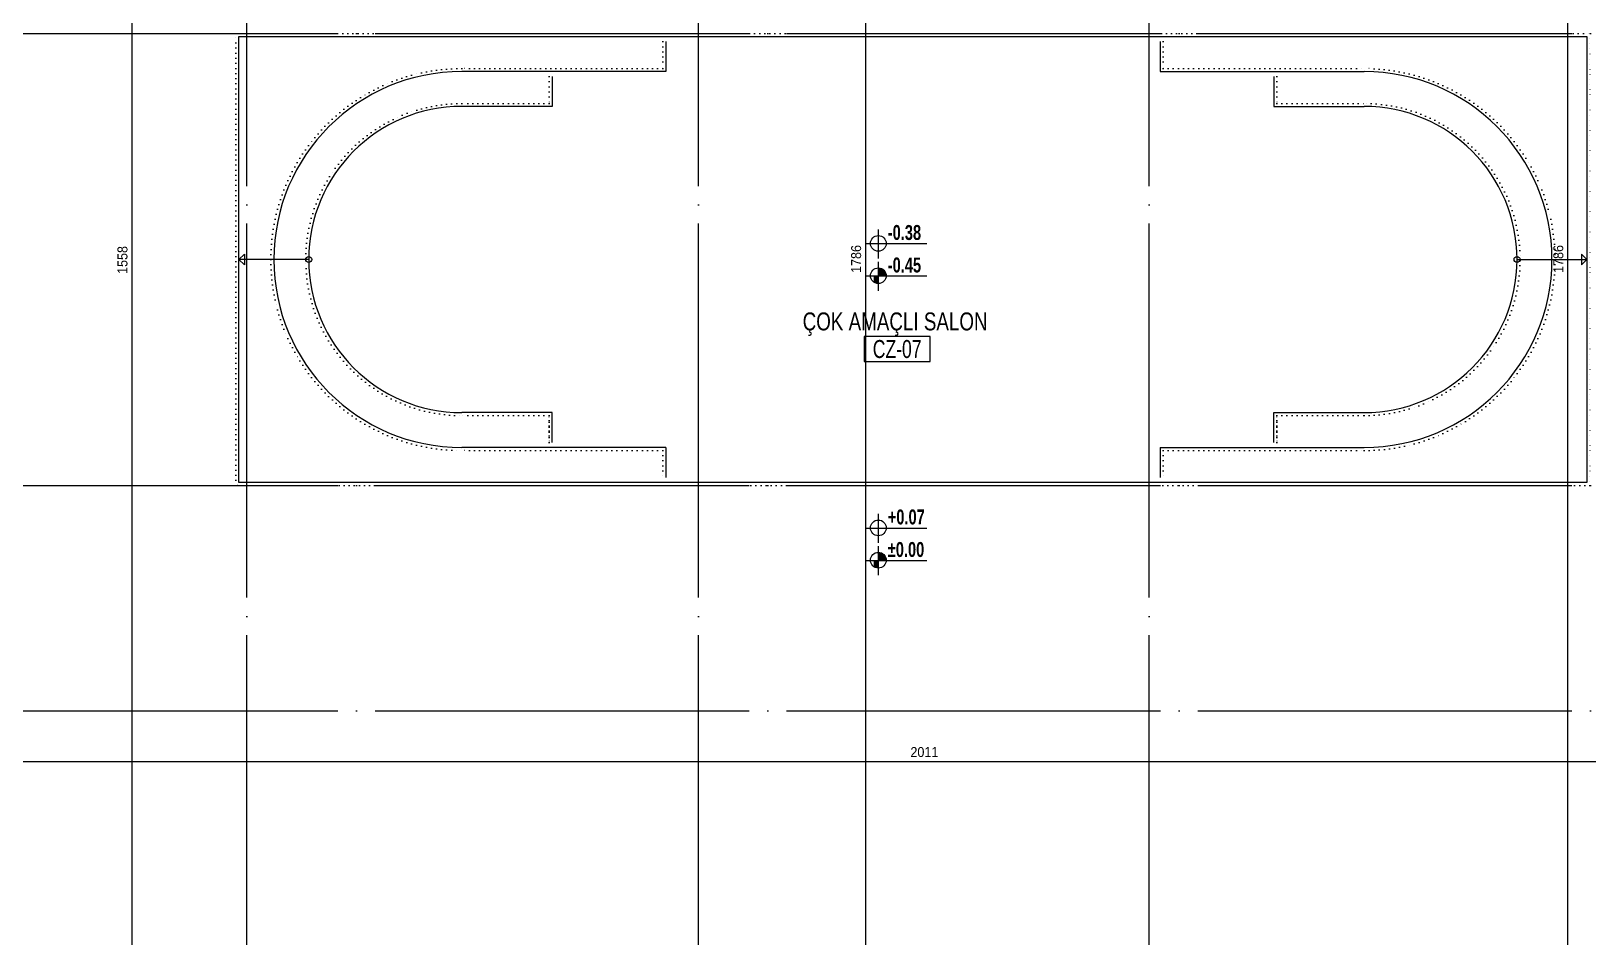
# Model space of a CAD drawing. Extents: x 460786 to 545292, y 30998 to 41694.
# Drawn here: x 491556 to 493117, y 39196 to 40105 of the extents above; entities that cross this region are included whole.
import ezdxf
from ezdxf.enums import TextEntityAlignment as Align

# ---------------------------------------------------------------- set-up
doc = ezdxf.new("R2010")
doc.units = 0
doc.header["$LTSCALE"] = 50
doc.header["$MEASUREMENT"] = 0
doc.header["$PDMODE"] = 35
doc.linetypes.add('DASHDOT', pattern=[5.5, 5, -0.25, 0, -0.25])
doc.linetypes.add('DASHED', pattern=[0.1, 0, -0.1])
doc.layers.get('0').update_dxf_attribs({"linetype": 'CONTINUOUS'})
doc.layers.get('Defpoints').update_dxf_attribs({"linetype": 'CONTINUOUS'})
for name, color, linetype in [('A-Aks Dikey', 12, 'DASHDOT'), ('A-Aks Yatay', 12, 'DASHDOT'), ('A-Dash', 9, 'DASHED'), ('A-Kot', 3, 'CONTINUOUS'), ('A-mahal adi', 1, 'CONTINUOUS'), ('A-mahal no', 4, 'CONTINUOUS'), ('A-Merdiven', 11, 'CONTINUOUS'), ('A-Olcu  IC Yatay', 8, 'CONTINUOUS'), ('A-Olcu Ic Dikey', 8, 'CONTINUOUS')]:
    doc.layers.add(name, color=color, linetype=linetype)
doc.styles.get("Standard").update_dxf_attribs({"font": 'arial.ttf', "width": 0.9})
doc.styles.add('YAZI', font='arialbd.ttf', dxfattribs={"width": 0.9, "height": 150})
doc.dimstyles.new('EXIT', dxfattribs={"dimscale": 50, "dimtxt": 0.23, "dimasz": 0.03, "dimexe": 0.125, "dimexo": 0.5, "dimgap": 0.09, "dimtad": 1, "dimzin": 1, "dimdsep": 46, "dimtxsty": 'Standard', "dimblk": 'TICK', "dimcen": 0.2, "dimadec": 0, "dimazin": 0, "dimtfac": 1, "dimtix": 1, "dimtofl": 0, "dimtmove": 2, "dimatfit": 3, "dimldrblk": 'TICK', "dimfxl": 1, "dimtolj": 1, "dimtzin": 1, "dimarcsym": 0})

# ---------------------------------------------------------------- blocks, each defined once
blk = doc.blocks.new('kot-p')
for p, q in [((11, 28.7), (11, 4.4)), ((51.5, 16.6), (0.1, 16.6)), ((11, 1.7), (11, -22.5)), ((51.5, -10.4), (0.1, -10.4)), ((7.5, -10.4), (7.5, -15.5)), ((8.4, -10.4), (8.4, -16)), ((9.2, -10.4), (9.2, -16.3)), ((10.1, -10.4), (10.1, -16.5)), ((11.9, -3.5), (11.9, -10.4)), ((12.7, -3.6), (12.7, -10.4)), ((13.6, -3.9), (13.6, -10.4)), ((14.5, -4.4), (14.5, -10.4)), ((15.4, -5), (15.4, -10.4)), ((16.2, -6), (16.2, -10.4)), ((17.1, -7.5), (17.1, -10.4))]:
    blk.add_line(p, q)
for centre in [(11, 17), (11, -10)]:
    blk.add_circle(centre, 6.56)
at = {"style": 'YAZI', "width": 0.7}
for tag, p in [('BITMIŞKOT', (18.9, 19.9)), ('KABAKOT', (18.9, -7.3))]:
    blk.add_attdef(tag, p, '', height=12.5, dxfattribs=at)
blk = doc.blocks.new('mahal adı')
at = {"layer": 'A-mahal no'}
blk.add_lwpolyline([(-75.6, -73.4), (89.9, -73.4), (89.9, -10.9), (-75.6, -10.9)], close=True, dxfattribs=at)
at = {"layer": 'A-mahal adi', "width": 0.75}
for p in [(2.1, 88.8), (2.1, 27)]:
    blk.add_attdef('MAHALADI', text='', height=45, dxfattribs=at).set_placement(p, align=Align.MIDDLE_CENTER)
at = {"layer": 'A-mahal no', "width": 0.7}
blk.add_attdef('MAHALNO', text='', height=45, dxfattribs=at).set_placement((7.1, -42.1), align=Align.MIDDLE_CENTER)
blk = doc.blocks.new('TICK', base_point=(53.7, 38.1))
blk.add_line((55.4, 38.1), (52, 38.1))
blk.add_circle((53.7, 38.1), 1.67)
blk = doc.blocks.new('*D966')
at = {"layer": 'A-Olcu Ic Dikey', "color": 0, "lineweight": -2, "transparency": 16777216}
for p, q in [((491641.9, 40654.2), (491663.2, 40654.2)), ((491656.9, 39097.7), (491656.9, 40652.7)), ((491641.9, 39096.2), (491663.2, 39096.2))]:
    blk.add_line(p, q, dxfattribs=at)
at = {"layer": 'Defpoints', "color": 0, "transparency": 16777216}
for p in [(491616.9, 40654.2), (491656.9, 40654.2), (491616.9, 39096.2)]:
    blk.add_point(p, dxfattribs=at)
at = {"layer": 'A-Olcu Ic Dikey', "color": 0, "lineweight": -2, "transparency": 16777216, "xscale": 1.5, "yscale": 1.5, "zscale": 1.5}
for p, rotation in [((491656.9, 40654.2), 90), ((491656.9, 39096.2), 270)]:
    blk.add_blockref('TICK', p, dxfattribs=dict(at, rotation=rotation))
at = {"layer": 'A-Olcu Ic Dikey', "color": 0, "transparency": 16777216, "insert": (491647.3, 39875.2), "char_height": 10, "attachment_point": 5, "rotation": 90}
blk.add_mtext('\\A1;1558', dxfattribs=at)
blk = doc.blocks.new('*D969')
at = {"layer": 'A-Olcu Ic Dikey', "color": 0, "lineweight": -2, "transparency": 16777216}
for p, q in [((492377.8, 40769.2), (492399.1, 40769.2)), ((492392.8, 38984.7), (492392.8, 40767.7)), ((492377.8, 38983.2), (492399.1, 38983.2))]:
    blk.add_line(p, q, dxfattribs=at)
at = {"layer": 'Defpoints', "color": 0, "transparency": 16777216}
for p in [(492352.8, 40769.2), (492392.8, 40769.2), (492352.8, 38983.2)]:
    blk.add_point(p, dxfattribs=at)
at = {"layer": 'A-Olcu Ic Dikey', "color": 0, "lineweight": -2, "transparency": 16777216, "xscale": 1.5, "yscale": 1.5, "zscale": 1.5}
for p, rotation in [((492392.8, 40769.2), 90), ((492392.8, 38983.2), 270)]:
    blk.add_blockref('TICK', p, dxfattribs=dict(at, rotation=rotation))
at = {"layer": 'A-Olcu Ic Dikey', "color": 0, "transparency": 16777216, "insert": (492383.2, 39876.2), "char_height": 10, "attachment_point": 5, "rotation": 90}
blk.add_mtext('\\A1;1786', dxfattribs=at)
blk = doc.blocks.new('*D972')
at = {"layer": 'A-Olcu Ic Dikey', "color": 0, "lineweight": -2, "transparency": 16777216}
for p, q in [((493082.1, 40769.2), (493103.4, 40769.2)), ((493097.1, 38984.7), (493097.1, 40767.7)), ((493082.1, 38983.2), (493103.4, 38983.2))]:
    blk.add_line(p, q, dxfattribs=at)
at = {"layer": 'Defpoints', "color": 0, "transparency": 16777216}
for p in [(493057.1, 40769.2), (493097.1, 40769.2), (493057.1, 38983.2)]:
    blk.add_point(p, dxfattribs=at)
at = {"layer": 'A-Olcu Ic Dikey', "color": 0, "lineweight": -2, "transparency": 16777216, "xscale": 1.5, "yscale": 1.5, "zscale": 1.5}
for p, rotation in [((493097.1, 40769.2), 90), ((493097.1, 38983.2), 270)]:
    blk.add_blockref('TICK', p, dxfattribs=dict(at, rotation=rotation))
at = {"layer": 'A-Olcu Ic Dikey', "color": 0, "transparency": 16777216, "insert": (493087.5, 39876.2), "char_height": 10, "attachment_point": 5, "rotation": 90}
blk.add_mtext('\\A1;1786', dxfattribs=at)
blk = doc.blocks.new('*D1021')
at = {"layer": 'A-Olcu  IC Yatay', "color": 0, "lineweight": -2, "transparency": 16777216}
for p, q in [((491446.08016, 39357.0831), (491446.08016, 39378.3331)), ((493455.58016, 39372.0831), (491447.58016, 39372.0831)), ((493457.08016, 39357.0831), (493457.08016, 39378.3331))]:
    blk.add_line(p, q, dxfattribs=at)
at = {"layer": 'Defpoints', "color": 0, "transparency": 16777216}
for p in [(491446.08016, 39372.0831), (491446.08016, 39332.0831), (493457.08016, 39332.0831)]:
    blk.add_point(p, dxfattribs=at)
at = {"layer": 'A-Olcu  IC Yatay', "color": 0, "lineweight": -2, "transparency": 16777216, "xscale": 1.5, "yscale": 1.5, "zscale": 1.5}
for p, rotation in [((491446.08016, 39372.0831), 180.0000000000168), ((493457.08016, 39372.0831), 1.678657213233237e-11)]:
    blk.add_blockref('TICK', p, dxfattribs=dict(at, rotation=rotation))
at = {"layer": 'A-Olcu  IC Yatay', "color": 0, "transparency": 16777216, "insert": (492451.58016, 39381.68883), "char_height": 10, "attachment_point": 5}
blk.add_mtext('\\A1;2011', dxfattribs=at)

msp = doc.modelspace()

# ---------------------------------------------------------------- linework, layer by layer
at = {"layer": 'A-Aks Dikey', "ltscale": 1.5}
for p, q in [((491772.08, 37886.28), (491772.08, 41299.23)), ((492225.08, 37886.28), (492225.08, 41299.23)), ((492677.08, 37886.28), (492677.08, 41299.23))]:
    msp.add_line(p, q, dxfattribs=at)
at = {"layer": 'A-Aks Yatay', "ltscale": 1.5}
for p, q in [((486949.49, 40102.2), (494804.32, 40102.2)), ((486949.49, 39649.2), (494804.32, 39649.2)), ((486949.49, 39423.2), (494804.32, 39423.2))]:
    msp.add_line(p, q, dxfattribs=at)
at = {"layer": 'A-Dash'}
for p, q in [((492189.08, 40094.2), (492189.08, 40067.2)), ((492691.08, 40094.2), (492691.08, 40067.2)), ((492189.08, 40067.2), (491987.58, 40067.2)), ((492691.08, 40067.2), (492892.58, 40067.2)), ((492075.08, 40059.2), (492075.08, 40032.2)), ((492805.08, 40059.2), (492805.08, 40032.2)), ((492075.08, 40032.2), (491987.58, 40032.2)), ((492805.08, 40032.2), (492892.58, 40032.2)), ((492075.08, 39719.2), (491987.58, 39719.2)), ((492075.08, 39692.2), (492075.08, 39719.2)), ((492075.08, 39719.2), (492075.08, 39692.2)), ((492805.08, 39719.2), (492805.08, 39692.2)), ((492805.08, 39692.2), (492805.08, 39719.2)), ((492805.08, 39719.2), (492892.58, 39719.2)), ((492189.08, 39684.2), (491987.58, 39684.2)), ((492189.08, 39684.2), (492189.08, 39657.2)), ((492691.08, 39684.2), (492892.58, 39684.2)), ((492691.08, 39684.2), (492691.08, 39657.2))]:
    msp.add_line(p, q, dxfattribs=at)
msp.add_lwpolyline([(491761.08, 40102.2), (493119.08, 40102.2), (493119.08, 39649.2), (491761.08, 39649.2)], close=True, dxfattribs=at)
for centre, radius, start, end in [((491987.58, 39875.7), 191.5, 90, 270), ((492892.58, 39875.7), 191.5, 270, 90), ((491987.58, 39875.7), 156.5, 90, 270), ((492892.58, 39875.7), 156.5, 270, 90)]:
    msp.add_arc(centre, radius, start, end, dxfattribs=at)
at = {"layer": 'A-Merdiven'}
for p, q in [((492192.08, 40094.2), (492192.08, 40064.2)), ((492688.08, 40094.2), (492688.08, 40064.2)), ((492192.08, 40064.2), (491987.58, 40064.2)), ((492078.08, 40059.2), (492078.08, 40029.2)), ((492688.08, 40064.2), (492892.58, 40064.2)), ((492802.08, 40059.2), (492802.08, 40029.2)), ((492078.08, 40029.2), (491987.58, 40029.2)), ((492802.08, 40029.2), (492892.58, 40029.2)), ((491834.08, 39875.7), (491764.08, 39875.7)), ((493046.08, 39875.7), (493116.08, 39875.7)), ((492078.08, 39722.2), (491987.58, 39722.2)), ((492078.08, 39692.2), (492078.08, 39722.2)), ((492802.08, 39692.2), (492802.08, 39722.2)), ((492802.08, 39722.2), (492892.58, 39722.2)), ((492192.08, 39687.2), (491987.58, 39687.2)), ((492192.08, 39687.2), (492192.08, 39657.2)), ((492688.08, 39687.2), (492892.58, 39687.2)), ((492688.08, 39687.2), (492688.08, 39657.2))]:
    msp.add_line(p, q, dxfattribs=at)
msp.add_lwpolyline([(491764.08, 40099.2), (493116.08, 40099.2), (493116.08, 39652.2), (491764.08, 39652.2)], close=True, dxfattribs=at)
for points in [[(491764.08, 39875.7), (491769.51, 39881.13), (491769.51, 39870.28), (491764.08, 39875.7)], [(493116.08, 39875.7), (493110.65, 39881.13), (493110.65, 39870.28), (493116.08, 39875.7)]]:
    msp.add_lwpolyline(points, dxfattribs=at)
for centre in [(491834.08, 39875.7), (493046.08, 39875.7)]:
    msp.add_circle(centre, 3, dxfattribs=at)
for centre, radius, start, end in [((491987.58, 39875.7), 188.5, 90, 270), ((492892.58, 39875.7), 188.5, 270, 90), ((491987.58, 39875.7), 153.5, 90, 270), ((492892.58, 39875.7), 153.5, 270, 90)]:
    msp.add_arc(centre, radius, start, end, dxfattribs=at)

# ---------------------------------------------------------------- block references
ref = msp.add_blockref('mahal adı', (492421.4, 39802.79), dxfattribs=dict(xscale=0.4, yscale=0.4, zscale=0.4))
ref.add_attrib('MAHALNO', 'CZ-07', dxfattribs={"layer": 'A-mahal no', "height": 18, "width": 0.7}).set_placement((492424.25, 39785.94), align=Align.MIDDLE_CENTER)
ref.add_attrib('MAHALADI', 'ÇOK AMAÇLI SALON', dxfattribs={"layer": 'A-mahal adi', "height": 18, "width": 0.75}).set_placement((492422.23, 39813.6), align=Align.MIDDLE_CENTER)
at = {"layer": 'A-Kot', "xscale": 1.199999999953434, "yscale": 1.199999999953434, "zscale": 1.199999999953434}
for p, values in [((492392.17, 39871.41), {'KABAKOT': '-0.45', 'BITMIŞKOT': '-0.38'}), ((492392.17, 39586.14), {'KABAKOT': '%%p0.00', 'BITMIŞKOT': '+0.07'})]:
    msp.add_blockref('kot-p', p, dxfattribs=at).add_auto_attribs(values)

# ---------------------------------------------------------------- dimensions: what is measured, and where the dimension line sits
at = {"layer": 'A-Olcu  IC Yatay'}
dim = msp.add_aligned_dim(p1=(493457.08, 39332.08), p2=(491446.08, 39332.08), distance=-40, dimstyle='EXIT', override={"dimtxt": 0.2, "dimdec": 1, "dimzin": 9, "dimtdec": 1}, dxfattribs=at)
dim.commit()
dim.dimension.update_dxf_attribs({"geometry": '*D1021', "text_midpoint": (492451.58, 39381.69)})
at = {"layer": 'A-Olcu Ic Dikey'}
for p1, p2, picture, middle in [((492352.83, 38983.2), (492352.83, 40769.17), '*D969', (492383.22, 39876.19)), ((493057.15, 38983.2), (493057.15, 40769.17), '*D972', (493087.54, 39876.19)), ((491616.95, 39096.2), (491616.95, 40654.2), '*D966', (491647.34, 39875.2))]:
    dim = msp.add_aligned_dim(p1=p1, p2=p2, distance=-40, dimstyle='EXIT', override={"dimtxt": 0.2, "dimdec": 1, "dimzin": 9, "dimtdec": 1}, dxfattribs=at)
    dim.commit()
    dim.dimension.update_dxf_attribs({"geometry": picture, "text_midpoint": middle})

doc.saveas('drawing.dxf')
